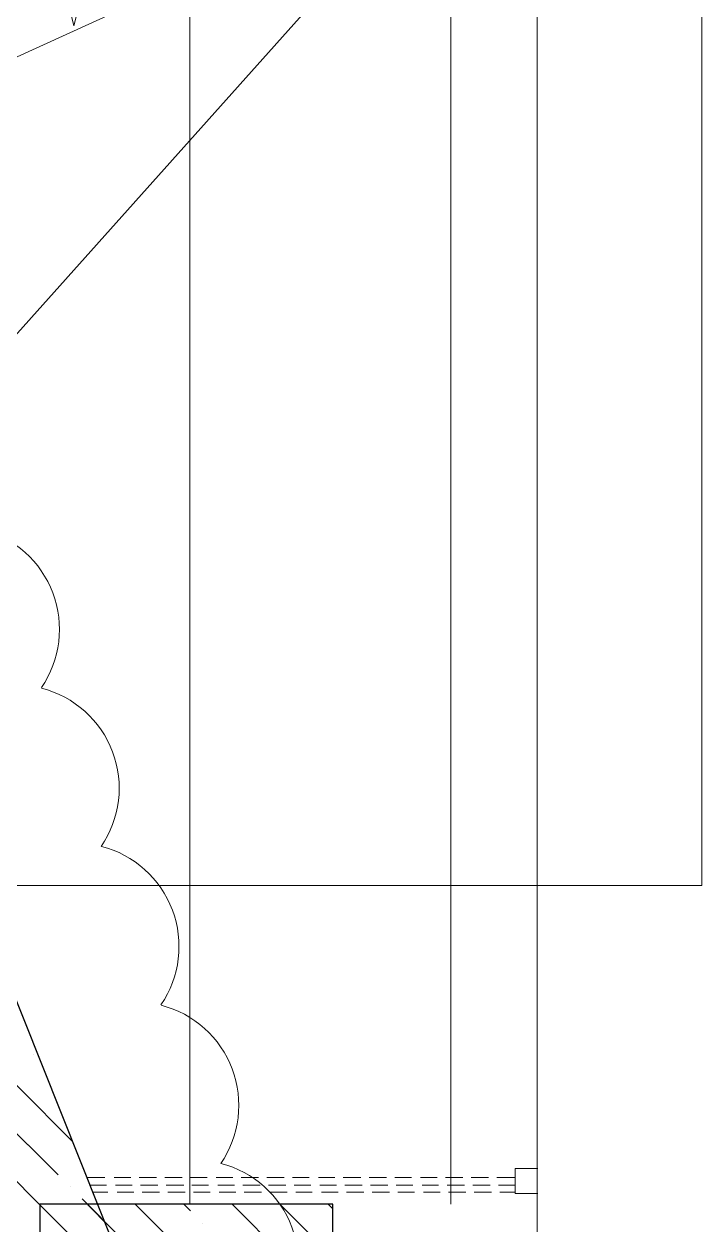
# Model space of a CAD drawing. Header units: millimetres. Extents: x -356862 to 418287, y 0 to 839748.
# Drawn here: x 38.938 to 40.431, y 9.798 to 12.443 of the extents above; entities that cross this region are included whole.
import ezdxf

# ---------------------------------------------------------------- set-up
doc = ezdxf.new("R2010")
doc.units = ezdxf.units.MM
doc.layers.add('PDF _Геометрия', color=7, linetype='Continuous', true_color=0xbababa)

msp = doc.modelspace()

# ---------------------------------------------------------------- linework, layer by layer
at = {"layer": 'PDF _Геометрия', "color": 251, "lineweight": 20, "true_color": 0x545454}
for points in [[(38.2759, 11.0387), (38.2892, 11.0537), (39.8425, 12.7903), (39.8425, 12.8619), (39.8425, 16.0751)], [(38.1192, 10.5454), (38.1376, 10.5454), (40.4308, 10.5454), (40.4308, 10.6187), (40.4308, 15.1518)], [(37.8093, 11.8636), (37.8276, 11.872), (39.8425, 12.7903)]]:
    msp.add_lwpolyline(points, dxfattribs=at)
at = {"layer": 'PDF _Геометрия', "color": 7, "lineweight": 30}
for points in [[(39.5392, 8.2288), (39.5392, 7.5205), (40.0258, 7.5205), (36.9243, 15.3002), (36.7043, 15.3002), (36.7043, 14.6085), (36.9876, 14.6085), (36.9876, 13.8986), (37.2709, 13.8986), (37.2709, 13.1903), (37.5543, 13.1903), (37.5543, 12.482), (37.8376, 12.482), (37.8376, 11.772), (38.1209, 11.772), (38.1209, 11.0637), (38.4059, 11.0637), (38.4059, 10.3554), (38.6892, 10.3554), (38.6892, 9.6471), (38.9725, 9.6471), (38.9725, 8.9371), (39.2559, 8.9371), (39.2559, 8.2288)], [(38.9725, 9.4504), (39.6175, 9.4504), (39.6175, 9.8437), (38.9725, 9.8437)]]:
    msp.add_lwpolyline(points, close=True, dxfattribs=at)
at = {"layer": 'PDF _Геометрия', "color": 7, "lineweight": 5}
for points in [[(38.0176, 12.5519), (38.0859, 12.5519), (39.0192, 12.5519), (39.0475, 12.4386), (39.1042, 12.6653), (39.1325, 12.5519), (40.0675, 12.5519), (40.1358, 12.5519)], [(40.0675, 12.6203), (40.0675, 12.5519), (40.0675, 7.6455), (39.9525, 7.6172), (40.1808, 7.5605), (40.0675, 7.5322), (40.0675, 2.6257), (40.0675, 2.5574)], [(39.3025, 12.5519), (39.3025, 9.8437)], [(39.8775, 9.8437), (39.8775, 12.5519)], [(40.0192, 9.9137), (40.0192, 9.9137)], [(40.0192, 9.9137), (40.0192, 9.9137)], [(40.0192, 9.8754), (40.0192, 9.8754)], [(40.0192, 9.8754), (40.0192, 9.8754)]]:
    msp.add_lwpolyline(points, dxfattribs=at)
at = {"layer": 'PDF _Геометрия', "lineweight": 5}
for points in [[(39.0442, 9.9821), (38.6892, 10.3387)], [(38.9592, 10.1737), (38.9592, 10.1737)], [(39.1842, 9.6304), (38.6892, 10.1254)], [(39.0125, 9.9087), (38.8792, 10.0404)], [(39.0392, 9.8821), (39.0392, 9.8821)], [(39.3642, 9.4504), (38.9725, 9.8421)], [(39.1142, 9.8054), (39.0659, 9.8554)], [(39.1975, 9.7221), (39.0775, 9.8437)], [(39.5775, 9.4504), (39.1825, 9.8437)], [(39.3042, 9.8287), (39.2892, 9.8437)], [(39.6175, 9.6204), (39.3959, 9.8437)], [(39.5958, 9.7487), (39.5009, 9.8437)], [(39.6175, 9.8337), (39.6075, 9.8437)], [(39.3309, 9.8021), (39.3309, 9.8021)]]:
    msp.add_lwpolyline(points, dxfattribs=at)
at = {"layer": 'PDF _Геометрия', "color": 252, "lineweight": 5, "true_color": 0x989898}
for points in [[(40.0192, 9.9021), (40.0192, 9.9204), (40.0192, 9.8937), (40.0192, 9.8687), (40.0192, 9.8854), (40.0192, 9.8937), (40.0192, 9.9021), (39.9792, 9.9021)], [(40.0192, 9.8671), (40.0192, 9.8937), (40.0192, 9.9221)], [(39.1159, 9.9021), (39.0759, 9.9021)], [(39.1725, 9.9021), (39.1359, 9.9021)], [(39.2292, 9.9021), (39.1909, 9.9021)], [(39.2859, 9.9021), (39.2475, 9.9021)], [(39.3409, 9.9021), (39.3042, 9.9021)], [(39.3975, 9.9021), (39.3609, 9.9021)], [(39.4542, 9.9021), (39.4159, 9.9021)], [(39.5109, 9.9021), (39.4725, 9.9021)], [(39.5659, 9.9021), (39.5292, 9.9021)], [(39.6225, 9.9021), (39.5858, 9.9021)], [(39.6792, 9.9021), (39.6408, 9.9021)], [(39.7358, 9.9021), (39.6975, 9.9021)], [(39.7908, 9.9021), (39.7542, 9.9021)], [(39.8475, 9.9021), (39.8108, 9.9021)], [(39.9042, 9.9021), (39.8658, 9.9021)], [(39.9608, 9.9021), (39.9225, 9.9021)], [(39.0825, 9.8854), (39.1192, 9.8854)], [(39.0892, 9.8704), (39.1225, 9.8704)], [(39.1392, 9.8854), (39.1759, 9.8854)], [(39.1425, 9.8704), (39.1792, 9.8704)], [(39.1942, 9.8854), (39.2325, 9.8854)], [(39.1975, 9.8704), (39.2359, 9.8704)], [(39.2509, 9.8854), (39.2892, 9.8854)], [(39.2542, 9.8704), (39.2925, 9.8704)], [(39.3075, 9.8854), (39.3442, 9.8854)], [(39.3109, 9.8704), (39.3475, 9.8704)], [(39.3642, 9.8854), (39.4009, 9.8854)], [(39.3675, 9.8704), (39.4042, 9.8704)], [(39.4192, 9.8854), (39.4575, 9.8854)], [(39.4225, 9.8704), (39.4609, 9.8704)], [(39.4759, 9.8854), (39.5142, 9.8854)], [(39.4792, 9.8704), (39.5175, 9.8704)], [(39.5325, 9.8854), (39.5692, 9.8854)], [(39.5359, 9.8704), (39.5725, 9.8704)], [(39.5892, 9.8854), (39.6258, 9.8854)], [(39.5925, 9.8704), (39.6292, 9.8704)], [(39.6442, 9.8854), (39.6825, 9.8854)], [(39.6475, 9.8704), (39.6858, 9.8704)], [(39.7008, 9.8854), (39.7392, 9.8854)], [(39.7042, 9.8704), (39.7425, 9.8704)], [(39.7575, 9.8854), (39.7942, 9.8854)], [(39.7608, 9.8704), (39.7975, 9.8704)], [(39.8142, 9.8854), (39.8508, 9.8854)], [(39.8175, 9.8704), (39.8542, 9.8704)], [(39.8692, 9.8854), (39.9075, 9.8854)], [(39.8725, 9.8704), (39.9108, 9.8704)], [(39.9258, 9.8854), (39.9642, 9.8854)], [(39.9292, 9.8704), (39.9675, 9.8704)], [(39.9858, 9.8704), (40.0192, 9.8704), (40.0192, 9.8787), (40.0192, 9.8854), (39.9825, 9.8854)]]:
    msp.add_lwpolyline(points, dxfattribs=at)
at = {"layer": 'PDF _Геометрия', "color": 1, "lineweight": 5}
for points in [[(40.0692, 9.9221), (40.0192, 9.9221)], [(40.0192, 9.9204), (40.0192, 9.9204)], [(40.0192, 9.8687), (40.0192, 9.8687)], [(40.0192, 9.8671), (40.0692, 9.8671)]]:
    msp.add_lwpolyline(points, dxfattribs=at)
at = {"layer": 'PDF _Геометрия', "color": 1, "lineweight": 20}
for centre in [(38.7881, 11.1097), (38.9197, 10.7597), (39.0514, 10.4114), (39.1831, 10.0614), (39.3147, 9.7131)]:
    msp.add_arc(centre, 0.2275, 325.6293, 75.6299, dxfattribs=at)

doc.saveas('drawing.dxf')
